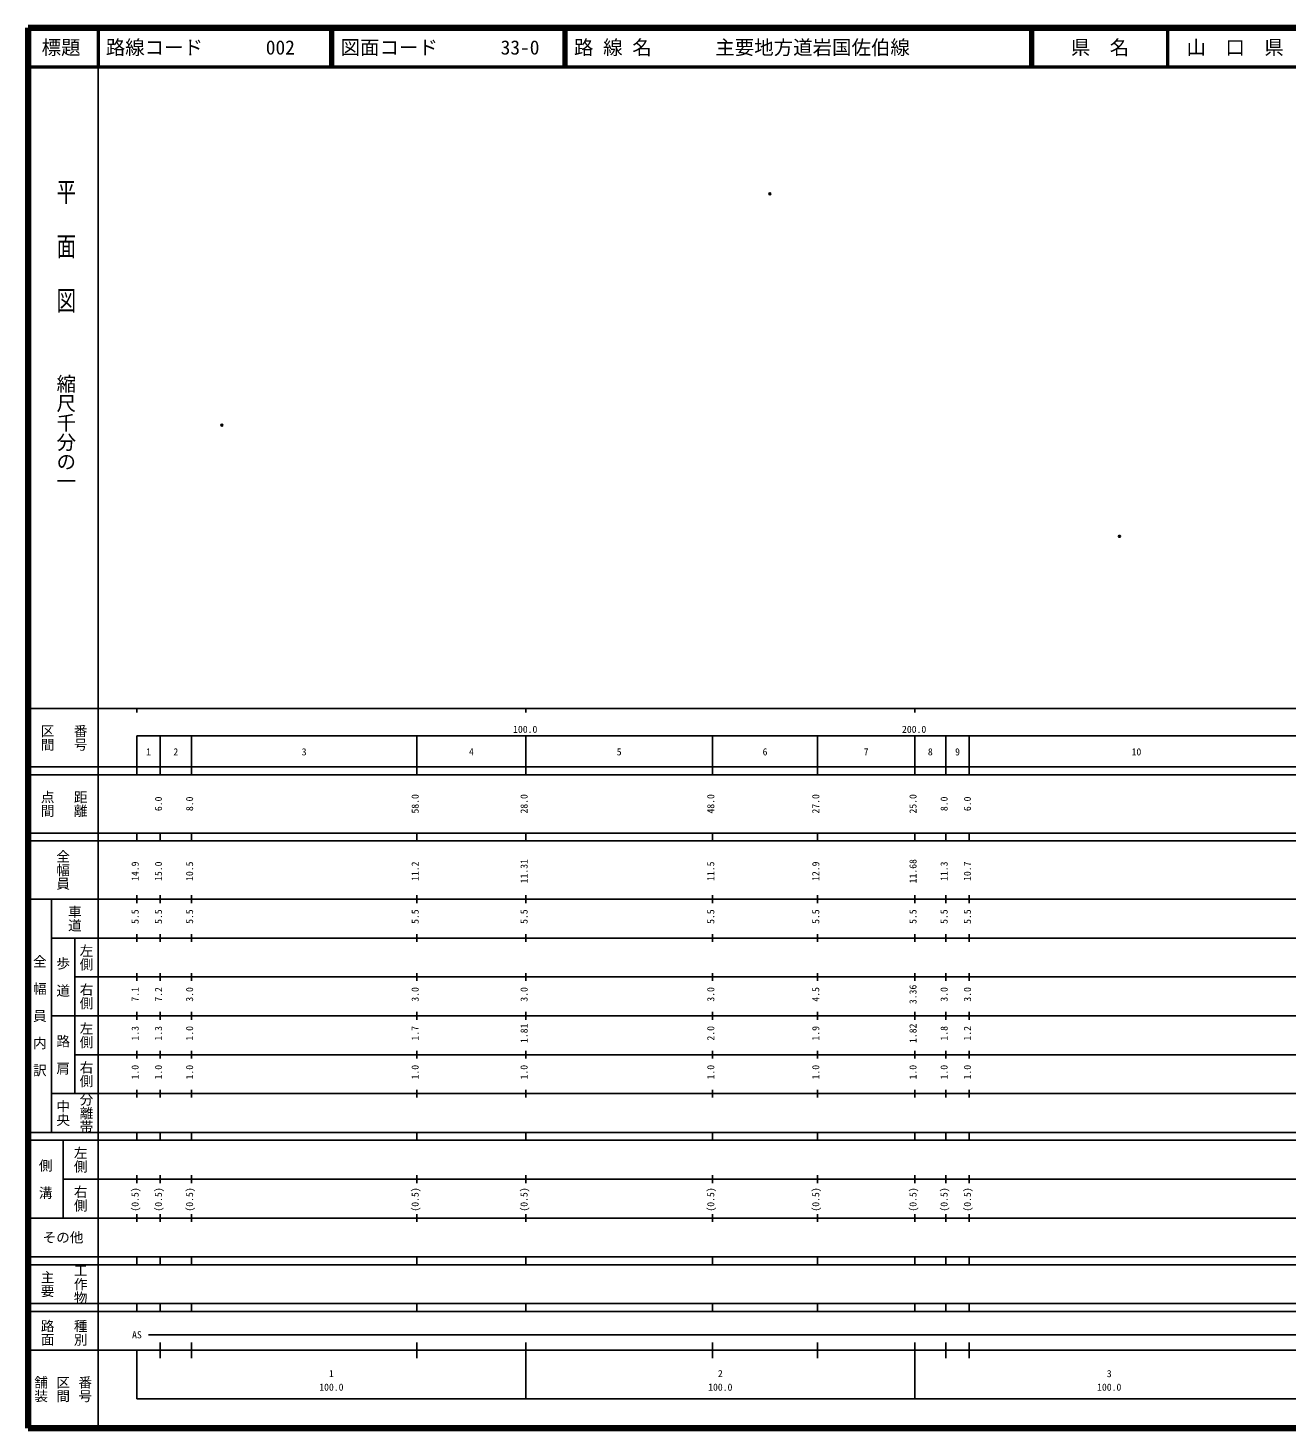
# Model space of a CAD drawing. Units: millimetres on the paper. Extents: x 40 to 680, y 20 to 380.
# Drawn here: x 40 to 363.7, y 20 to 380 of the extents above; entities that cross this region are included whole.
import ezdxf
from ezdxf.enums import TextEntityAlignment as Align

# ---------------------------------------------------------------- set-up
doc = ezdxf.new("R2010")
doc.units = ezdxf.units.MM
doc.header["$PDMODE"] = 32
doc.header["$PDSIZE"] = 0.5
doc.layers.add('M-OTRS', color=6, linetype='Continuous')
doc.layers.add('M-TTL-TXT', color=7, linetype='Continuous')
for name, color, linetype, lineweight in [('M-TTL', 2, 'Continuous', 140), ('M-TTL-BAND', 7, 'Continuous', 25), ('M-TTL-LINE', 7, 'Continuous', 50)]:
    doc.layers.add(name, color=color, linetype=linetype, lineweight=lineweight)
doc.styles.add('@ＭＳ ゴシック', font='')
doc.styles.add('ＭＳ ゴシック', font='')
doc.styles.get('@ＭＳ ゴシック').set_extended_font_data('@MS Gothic')
doc.styles.get('ＭＳ ゴシック').set_extended_font_data('MS Gothic')

msp = doc.modelspace()

# ---------------------------------------------------------------- linework, layer by layer
at = {"layer": 'M-OTRS'}
for p in [(230.763, 337.384), (89.851, 277.891), (320.632, 249.291)]:
    msp.add_point(p, dxfattribs=at)
at = {"layer": 'M-TTL'}
for p, q in [((40, 380), (40, 20)), ((680, 380), (40, 380)), ((40, 20), (680, 20))]:
    msp.add_line(p, q, dxfattribs=at)
at = {"layer": 'M-TTL-BAND'}
for p, q in [((58, 370), (58, 20)), ((40, 205), (579, 205)), ((68, 205), (68, 204)), ((168, 205), (168, 204)), ((268, 205), (268, 204)), ((68, 198), (579, 198)), ((68, 198), (68, 188)), ((74, 188), (74, 198)), ((82, 188), (82, 198)), ((140, 188), (140, 198)), ((168, 188), (168, 198)), ((216, 188), (216, 198)), ((243, 188), (243, 198)), ((268, 188), (268, 198)), ((276, 188), (276, 198)), ((282, 188), (282, 198)), ((40, 190), (579, 190)), ((40, 188), (579, 188)), ((40, 173), (579, 173)), ((68, 171), (68, 173)), ((74, 171), (74, 173)), ((82, 171), (82, 173)), ((140, 171), (140, 173)), ((168, 171), (168, 173)), ((216, 171), (216, 173)), ((243, 171), (243, 173)), ((268, 171), (268, 173)), ((276, 171), (276, 173)), ((282, 171), (282, 173)), ((40, 171), (579, 171)), ((40, 156), (579, 156)), ((46, 96), (46, 156)), ((68, 155), (68, 157)), ((74, 155), (74, 157)), ((82, 155), (82, 157)), ((140, 155), (140, 157)), ((168, 155), (168, 157)), ((216, 155), (216, 157)), ((243, 155), (243, 157)), ((268, 155), (268, 157)), ((276, 155), (276, 157)), ((282, 155), (282, 157)), ((46, 146), (579, 146)), ((52, 146), (52, 106)), ((68, 145), (68, 147)), ((74, 145), (74, 147)), ((82, 145), (82, 147)), ((140, 145), (140, 147)), ((168, 145), (168, 147)), ((216, 145), (216, 147)), ((243, 145), (243, 147)), ((268, 145), (268, 147)), ((276, 145), (276, 147)), ((282, 145), (282, 147)), ((68, 135), (68, 137)), ((74, 135), (74, 137)), ((82, 135), (82, 137)), ((140, 135), (140, 137)), ((168, 135), (168, 137)), ((216, 135), (216, 137)), ((243, 135), (243, 137)), ((268, 135), (268, 137)), ((276, 135), (276, 137)), ((282, 135), (282, 137)), ((52, 136), (579, 136)), ((46, 126), (579, 126)), ((68, 125), (68, 127)), ((74, 125), (74, 127)), ((82, 125), (82, 127)), ((140, 125), (140, 127)), ((168, 125), (168, 127)), ((216, 125), (216, 127)), ((243, 125), (243, 127)), ((268, 125), (268, 127)), ((276, 125), (276, 127)), ((282, 125), (282, 127)), ((52, 116), (579, 116)), ((68, 115), (68, 117)), ((74, 115), (74, 117)), ((82, 115), (82, 117)), ((140, 115), (140, 117)), ((168, 115), (168, 117)), ((216, 115), (216, 117)), ((243, 115), (243, 117)), ((268, 115), (268, 117)), ((276, 115), (276, 117)), ((282, 115), (282, 117)), ((46, 106), (579, 106)), ((68, 105), (68, 107)), ((74, 105), (74, 107)), ((82, 105), (82, 107)), ((140, 105), (140, 107)), ((168, 105), (168, 107)), ((216, 105), (216, 107)), ((243, 105), (243, 107)), ((268, 105), (268, 107)), ((276, 105), (276, 107)), ((282, 105), (282, 107)), ((40, 96), (579, 96)), ((40, 94), (579, 94)), ((49, 94), (49, 74)), ((68, 94), (68, 96)), ((74, 94), (74, 96)), ((82, 94), (82, 96)), ((140, 94), (140, 96)), ((168, 94), (168, 96)), ((216, 94), (216, 96)), ((243, 94), (243, 96)), ((268, 94), (268, 96)), ((276, 94), (276, 96)), ((282, 94), (282, 96)), ((49, 84), (579, 84)), ((68, 83), (68, 85)), ((74, 83), (74, 85)), ((82, 83), (82, 85)), ((140, 83), (140, 85)), ((168, 83), (168, 85)), ((216, 83), (216, 85)), ((243, 83), (243, 85)), ((268, 83), (268, 85)), ((276, 83), (276, 85)), ((282, 83), (282, 85)), ((40, 74), (579, 74)), ((68, 73), (68, 75)), ((74, 73), (74, 75)), ((82, 73), (82, 75)), ((140, 73), (140, 75)), ((168, 73), (168, 75)), ((216, 73), (216, 75)), ((243, 73), (243, 75)), ((268, 73), (268, 75)), ((276, 73), (276, 75)), ((282, 73), (282, 75)), ((40, 64), (579, 64)), ((40, 62), (579, 62)), ((68, 62), (68, 64)), ((74, 62), (74, 64)), ((82, 62), (82, 64)), ((140, 62), (140, 64)), ((168, 62), (168, 64)), ((216, 62), (216, 64)), ((243, 62), (243, 64)), ((268, 62), (268, 64)), ((276, 62), (276, 64)), ((282, 62), (282, 64)), ((40, 52), (579, 52)), ((68, 50), (68, 52)), ((74, 50), (74, 52)), ((82, 50), (82, 52)), ((140, 50), (140, 52)), ((168, 50), (168, 52)), ((216, 50), (216, 52)), ((243, 50), (243, 52)), ((268, 50), (268, 52)), ((276, 50), (276, 52)), ((282, 50), (282, 52)), ((40, 50), (579, 50)), ((71, 44), (553, 44)), ((40, 40), (579, 40)), ((68, 40), (68, 27.5)), ((74, 38), (74, 42)), ((82, 38), (82, 42)), ((140, 38), (140, 42)), ((168, 27.5), (168, 42)), ((216, 38), (216, 42)), ((243, 38), (243, 42)), ((268, 27.5), (268, 42)), ((276, 38), (276, 42)), ((282, 38), (282, 42)), ((68, 27.5), (579, 27.5))]:
    msp.add_line(p, q, dxfattribs=at)
at = {"layer": 'M-TTL-LINE'}
for p, q in [((58, 380), (58, 370)), ((117.75, 380), (117.75, 370)), ((118.25, 380), (118.25, 370)), ((177.75, 380), (177.75, 370)), ((178.25, 380), (178.25, 370)), ((297.75, 380), (297.75, 370)), ((298.25, 380), (298.25, 370)), ((333, 380), (333, 370)), ((40, 370), (680, 370))]:
    msp.add_line(p, q, dxfattribs=at)

# ---------------------------------------------------------------- texts
at = {"layer": 'M-TTL-BAND', "style": '@ＭＳ ゴシック', "width": 1.4}
msp.add_text('平  面  図', height=3.666, rotation=270, dxfattribs=at).set_placement((49.777, 306.475), align=Align.MIDDLE_RIGHT)
at = {"layer": 'M-TTL-BAND', "style": '@ＭＳ ゴシック'}
msp.add_text('縮尺千分の一', height=3.666, rotation=270, dxfattribs=at).set_placement((49.777, 261.03), align=Align.MIDDLE_RIGHT)
for s, p in [('区間', (45, 197.5)), ('番号', (53.5, 197.5)), ('点間', (45, 180.5)), ('距離', (53.5, 180.5)), ('全幅員', (49, 163.5)), ('車道', (52, 151)), ('左側', (55, 141)), ('全\u3000幅\u3000員\u3000内\u3000訳', (43, 126)), ('歩\u3000道', (49, 136)), ('右側', (55, 131)), ('左側', (55, 121)), ('路\u3000肩', (49, 116)), ('右側', (55, 111)), ('分離帯', (55, 101)), ('中央', (49, 101)), ('左側', (53.5, 89)), ('側\u3000溝', (44.5, 84)), ('右側', (53.5, 79)), ('工作物', (53.5, 57)), ('主要', (45, 57)), ('路面', (45, 44.5)), ('種別', (53.5, 44.5)), ('舗装', (43.333, 30)), ('区間', (49, 30)), ('番号', (54.667, 30))]:
    msp.add_text(s, height=2.566, rotation=270, dxfattribs=at).set_placement(p, align=Align.MIDDLE_CENTER)
at = {"layer": 'M-TTL-BAND', "style": 'ＭＳ ゴシック'}
for s, p in [('100.0', (167.844, 198.195)), ('200.0', (267.844, 198.195)), ('1', (71, 192.405)), ('2', (78, 192.405)), ('3', (111, 192.405)), ('4', (154, 192.405)), ('5', (192, 192.405)), ('6', (229.5, 192.405)), ('7', (255.5, 192.405)), ('8', (272, 192.405)), ('9', (279, 192.405)), ('10', (325, 192.405)), ('AS', (68, 42.5)), ('1', (118, 32.523)), ('2', (218, 32.523)), ('3', (318, 32.523)), ('100.0', (118, 29.033)), ('100.0', (218, 29.033)), ('100.0', (318, 29.033))]:
    msp.add_text(s, height=1.833, dxfattribs=at).set_placement(p, align=Align.BOTTOM_CENTER)
for s, p in [('6.0', (75, 180.5)), ('8.0', (83, 180.5)), ('58.0', (141, 180.5)), ('28.0', (169, 180.5)), ('48.0', (217, 180.5)), ('27.0', (244, 180.5)), ('25.0', (269, 180.5)), ('8.0', (277, 180.5)), ('6.0', (283, 180.5)), ('11.31', (169, 163.174)), ('11.68', (269, 163.174)), ('14.9', (69, 163.174)), ('15.0', (75, 163.174)), ('10.5', (83, 163.174)), ('11.2', (141, 163.174)), ('11.5', (217, 163.174)), ('12.9', (244, 163.174)), ('11.3', (277, 163.174)), ('10.7', (283, 163.174)), ('5.5', (69, 151.5)), ('5.5', (75, 151.5)), ('5.5', (83, 151.5)), ('5.5', (141, 151.5)), ('5.5', (169, 151.5)), ('5.5', (217, 151.5)), ('5.5', (244, 151.5)), ('5.5', (269, 151.5)), ('5.5', (277, 151.5)), ('5.5', (283, 151.5)), ('7.1', (69, 131.5)), ('7.2', (75, 131.5)), ('3.0', (83, 131.5)), ('3.0', (141, 131.5)), ('3.0', (169, 131.5)), ('3.0', (217, 131.5)), ('4.5', (244, 131.5)), ('3.36', (269, 131.5)), ('3.0', (277, 131.5)), ('3.0', (283, 131.5)), ('1.3', (69, 121.5)), ('1.3', (75, 121.5)), ('1.0', (83, 121.5)), ('1.7', (141, 121.5)), ('1.81', (169, 121.5)), ('2.0', (217, 121.5)), ('1.9', (244, 121.5)), ('1.82', (269, 121.5)), ('1.8', (277, 121.5)), ('1.2', (283, 121.5)), ('1.0', (69, 111.5)), ('1.0', (75, 111.5)), ('1.0', (83, 111.5)), ('1.0', (141, 111.5)), ('1.0', (169, 111.5)), ('1.0', (217, 111.5)), ('1.0', (244, 111.5)), ('1.0', (269, 111.5)), ('1.0', (277, 111.5)), ('1.0', (283, 111.5)), ('(0.5)', (69, 78.764)), ('(0.5)', (75, 78.764)), ('(0.5)', (83, 78.764)), ('(0.5)', (141, 78.764)), ('(0.5)', (169, 78.764)), ('(0.5)', (217, 78.764)), ('(0.5)', (244, 78.764)), ('(0.5)', (269, 78.764)), ('(0.5)', (277, 78.764)), ('(0.5)', (283, 78.764))]:
    msp.add_text(s, height=1.833, rotation=90, dxfattribs=at).set_placement(p, align=Align.BOTTOM_CENTER)
msp.add_text('その他', height=2.566, dxfattribs=at).set_placement((49, 69), align=Align.MIDDLE_CENTER)
at = {"layer": 'M-TTL-TXT', "style": 'ＭＳ ゴシック'}
for s, p in [('標題', (48.5, 375)), ('県\u3000名', (315.625, 375)), ('山\u3000口\u3000県', (350.375, 375))]:
    msp.add_text(s, height=3.666, dxfattribs=at).set_placement(p, align=Align.MIDDLE_CENTER)
for s, p in [('路線コード', (60, 375)), ('002', (101.142, 375)), ('図面コード', (120.38, 375)), ('33-0', (161.521, 375)), ('路 線 名', (180.38, 375)), ('主要地方道岩国佐伯線', (216.734, 375))]:
    msp.add_text(s, height=3.666, dxfattribs=at).set_placement(p, align=Align.MIDDLE_LEFT)

doc.saveas('drawing.dxf')
